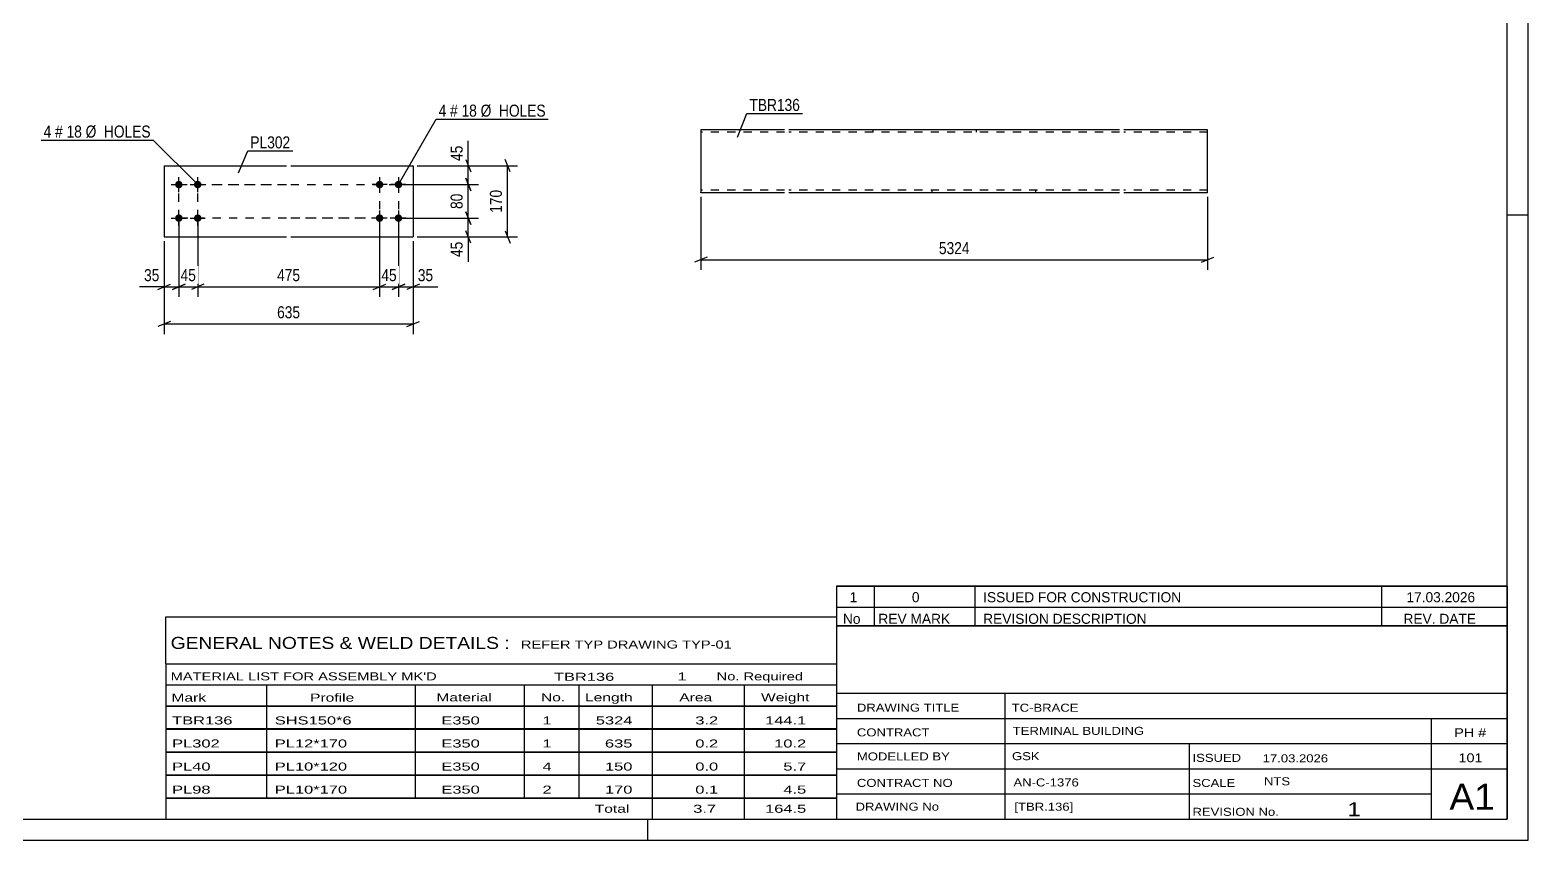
# Model space of a CAD drawing. Header units: millimetres. Extents: x 0 to 594, y 0 to 420.
# Drawn here: x 236.6 to 594, y 0 to 193.1 of the extents above; entities that cross this region are included whole.
import ezdxf

# ---------------------------------------------------------------- set-up
doc = ezdxf.new("R2010")
doc.units = ezdxf.units.MM
doc.linetypes.add('DXK_LINE_DOT2', pattern=[3.9198, 1.9599, -1.9599])
doc.styles.add('Arial Narrow', font='ARIALN.TTF', dxfattribs={"height": 0.2})

# ---------------------------------------------------------------- blocks, each defined once
blk = doc.blocks.new('Unknown-580575839-1131')
at = {"color": 5, "linetype": 'Continuous'}
for p, q in [((594, 0), (594, 420)), ((589, 5), (589, 415)), ((594, 149), (589, 149)), ((5, 5), (589, 5)), ((384, 0), (384, 5)), ((0, 0), (594, 0))]:
    blk.add_line(p, q, dxfattribs=at)
blk = doc.blocks.new('Part-580575839-3568 - 3567')
at = {"color": 2, "linetype": 'Continuous'}
for p, q in [((268.6, 160.78), (268.6, 143.78)), ((268.6, 160.78), (297.8, 160.78)), ((298.8, 160.78), (328, 160.78)), ((328, 160.78), (328, 143.78)), ((268.6, 143.78), (297.8, 143.78)), ((298.8, 143.78), (328, 143.78))]:
    blk.add_line(p, q, dxfattribs=at)
blk = doc.blocks.new('Bolt-580575839-3569 - 3567')
at = {"linetype": 'Continuous'}
for points in [[(320, 155.38, -1), (320, 157.18, -1)], [(324.5, 155.38, -1), (324.5, 157.18, -1)], [(320, 147.38, -1), (320, 149.18, -1)], [(324.5, 147.38, -1), (324.5, 149.18, -1)]]:
    blk.add_hatch(color=1, dxfattribs=at).paths.add_polyline_path(points)
at = {"color": 1, "linetype": 'Continuous'}
for p, q in [((320, 158.08), (320, 154.48)), ((324.5, 158.08), (324.5, 154.48)), ((321.8, 156.28), (318.2, 156.28)), ((326.3, 156.28), (322.7, 156.28)), ((321.8, 148.28), (318.2, 148.28)), ((320, 150.08), (320, 146.48)), ((326.3, 148.28), (322.7, 148.28)), ((324.5, 150.08), (324.5, 146.48))]:
    blk.add_line(p, q, dxfattribs=at)
blk = doc.blocks.new('Bolt-580575839-3570 - 3567')
at = {"linetype": 'Continuous'}
for points in [[(272.1, 157.18, -1), (272.1, 155.38, -1)], [(276.6, 157.18, -1), (276.6, 155.38, -1)], [(272.1, 149.18, -1), (272.1, 147.38, -1)], [(276.6, 149.18, -1), (276.6, 147.38, -1)]]:
    blk.add_hatch(color=1, dxfattribs=at).paths.add_polyline_path(points)
at = {"color": 1, "linetype": 'Continuous'}
for p, q in [((272.1, 154.48), (272.1, 158.08)), ((276.6, 154.48), (276.6, 158.08)), ((270.3, 156.28), (273.9, 156.28)), ((274.8, 156.28), (278.4, 156.28)), ((270.3, 148.28), (273.9, 148.28)), ((272.1, 146.48), (272.1, 150.08)), ((274.8, 148.28), (278.4, 148.28)), ((276.6, 146.48), (276.6, 150.08))]:
    blk.add_line(p, q, dxfattribs=at)
blk = doc.blocks.new('Part-580575839-2546 - 2538')
at = {"color": 2, "linetype": 'Continuous'}
for p, q in [((396.64, 169.34), (396.64, 154.43)), ((416.64, 169.34), (396.64, 169.34)), ((496.56, 169.34), (417.64, 169.34)), ((517.56, 169.34), (497.56, 169.34)), ((517.56, 154.34), (517.56, 169.34)), ((396.64, 154.34), (396.64, 154.43)), ((416.64, 154.34), (396.64, 154.34)), ((496.56, 154.34), (417.64, 154.34)), ((517.56, 154.34), (497.56, 154.34))]:
    blk.add_line(p, q, dxfattribs=at)
at = {"color": 7, "linetype": 'DXK_LINE_DOT2'}
for p, q in [((416.64, 168.74), (396.64, 168.74)), ((496.56, 168.74), (417.64, 168.74)), ((437.64, 169.34), (437.64, 168.74)), ((462.33, 169.34), (462.33, 168.74)), ((517.56, 168.74), (497.56, 168.74)), ((396.64, 154.94), (396.64, 154.98)), ((416.64, 154.94), (396.64, 154.94)), ((496.56, 154.94), (417.64, 154.94)), ((451.87, 154.34), (451.87, 154.94)), ((476.56, 154.34), (476.56, 154.94)), ((517.56, 154.94), (497.56, 154.94)), ((517.56, 154.94), (517.56, 154.98))]:
    blk.add_line(p, q, dxfattribs=at)
blk = doc.blocks.new('Rectangle-580575839-3741 - 3567')
at = {"color": 1, "linetype": 'DXK_LINE_DOT2'}
for p, q in [((272.1, 156.28), (297.8, 156.28)), ((272.1, 148.28), (272.1, 156.28)), ((298.8, 156.28), (324.5, 156.28)), ((324.5, 156.28), (324.5, 148.28)), ((297.8, 148.28), (272.1, 148.28)), ((324.5, 148.28), (298.8, 148.28))]:
    blk.add_line(p, q, dxfattribs=at)
blk = doc.blocks.new('Rectangle-580575839-3751 - 3567')
at = {"color": 1, "linetype": 'DXK_LINE_DOT2'}
for p, q in [((276.6, 156.28), (297.8, 156.28)), ((276.6, 148.28), (276.6, 156.28)), ((298.8, 156.28), (320, 156.28)), ((320, 156.28), (320, 148.28)), ((297.8, 148.28), (276.6, 148.28)), ((320, 148.28), (298.8, 148.28))]:
    blk.add_line(p, q, dxfattribs=at)
blk = doc.blocks.new('StraightDimension-580575839-3575 - 3567')
at = {"color": 7, "linetype": 'Continuous'}
for p, q in [((324.5, 147.28), (324.5, 129.5)), ((328, 142.78), (328, 129.5)), ((323, 131.3), (326, 132.5)), ((329.5, 132.5), (326.5, 131.3)), ((324.5, 131.9), (328, 131.9))]:
    blk.add_line(p, q, dxfattribs=at)
at = {"color": 0}
blk.add_wipeout([(333.38, 132.65), (333.38, 136.85), (328.52, 136.85), (328.52, 132.65)], dxfattribs=at)
at = {"color": 7, "linetype": 'Continuous'}
blk.add_line((328, 131.9), (333.9, 131.9), dxfattribs=at)
blk.add_line((328, 131.9), (333.9, 131.9), dxfattribs=at)
at = {"color": 3, "style": 'Arial Narrow'}
blk.add_text('35', height=2.863, dxfattribs=at).set_placement((329.12, 133.25))
blk = doc.blocks.new('StraightDimension-580575839-3576 - 3567')
at = {"color": 7, "linetype": 'Continuous'}
for p, q in [((320, 147.28), (320, 129.5)), ((324.5, 147.28), (324.5, 129.5)), ((318.5, 131.3), (321.5, 132.5)), ((326, 132.5), (323, 131.3)), ((320, 131.9), (324.5, 131.9))]:
    blk.add_line(p, q, dxfattribs=at)
at = {"color": 0}
blk.add_wipeout([(324.67, 132.65), (324.67, 136.85), (319.82, 136.85), (319.82, 132.65)], dxfattribs=at)
at = {"color": 3, "style": 'Arial Narrow'}
blk.add_text('45', height=2.863, dxfattribs=at).set_placement((320.42, 133.25))
blk = doc.blocks.new('StraightDimension-580575839-3577 - 3567')
at = {"color": 7, "linetype": 'Continuous'}
for p, q in [((276.6, 147.28), (276.6, 129.5)), ((320, 147.28), (320, 129.5)), ((278.1, 132.5), (275.1, 131.3)), ((318.5, 131.3), (321.5, 132.5)), ((276.6, 131.9), (320, 131.9))]:
    blk.add_line(p, q, dxfattribs=at)
at = {"color": 0}
blk.add_wipeout([(301.64, 132.65), (301.64, 136.85), (294.95, 136.85), (294.95, 132.65)], dxfattribs=at)
at = {"color": 3, "style": 'Arial Narrow'}
blk.add_text('475', height=2.863, dxfattribs=at).set_placement((295.55, 133.25))
blk = doc.blocks.new('StraightDimension-580575839-3578 - 3567')
at = {"color": 7, "linetype": 'Continuous'}
for p, q in [((272.1, 147.28), (272.1, 129.5)), ((276.6, 147.28), (276.6, 129.5)), ((270.6, 131.3), (273.6, 132.5)), ((278.1, 132.5), (275.1, 131.3)), ((272.1, 131.9), (276.6, 131.9))]:
    blk.add_line(p, q, dxfattribs=at)
at = {"color": 0}
blk.add_wipeout([(276.77, 132.65), (276.77, 136.85), (271.92, 136.85), (271.92, 132.65)], dxfattribs=at)
at = {"color": 3, "style": 'Arial Narrow'}
blk.add_text('45', height=2.863, dxfattribs=at).set_placement((272.52, 133.25))
blk = doc.blocks.new('StraightDimension-580575839-3718 - 3567')
at = {"color": 7, "linetype": 'Continuous'}
for p, q in [((340.56, 157.78), (341.76, 154.78)), ((325.5, 156.28), (343.56, 156.28)), ((341.16, 148.28), (341.16, 156.28)), ((325.5, 148.28), (343.56, 148.28)), ((341.76, 146.78), (340.56, 149.78))]:
    blk.add_line(p, q, dxfattribs=at)
at = {"color": 0}
blk.add_wipeout([(340.41, 154.71), (336.21, 154.71), (336.21, 149.86), (340.41, 149.86)], dxfattribs=at)
at = {"color": 3, "style": 'Arial Narrow'}
blk.add_text('80', height=2.863, rotation=90.0002, dxfattribs=at).set_placement((339.81, 150.46))
blk = doc.blocks.new('StraightDimension-580575839-3579 - 3567')
at = {"color": 7, "linetype": 'Continuous'}
for p, q in [((272.1, 147.28), (272.1, 129.5)), ((268.6, 142.78), (268.6, 129.5)), ((267.1, 131.3), (270.1, 132.5)), ((273.6, 132.5), (270.6, 131.3)), ((268.6, 131.9), (272.1, 131.9))]:
    blk.add_line(p, q, dxfattribs=at)
at = {"color": 0}
blk.add_wipeout([(268.07, 132.65), (268.07, 136.85), (263.21, 136.85), (263.21, 132.65)], dxfattribs=at)
at = {"color": 7, "linetype": 'Continuous'}
blk.add_line((268.6, 131.9), (262.69, 131.9), dxfattribs=at)
blk.add_line((268.6, 131.9), (262.69, 131.9), dxfattribs=at)
at = {"color": 3, "style": 'Arial Narrow'}
blk.add_text('35', height=2.863, dxfattribs=at).set_placement((263.81, 133.25))
blk = doc.blocks.new('StraightDimension-580575839-3595 - 3567')
at = {"color": 7, "linetype": 'Continuous'}
for p, q in [((268.6, 142.78), (268.6, 120.65)), ((328, 142.78), (328, 120.65)), ((270.1, 123.65), (267.1, 122.45)), ((268.6, 123.05), (328, 123.05)), ((326.5, 122.45), (329.5, 123.65))]:
    blk.add_line(p, q, dxfattribs=at)
at = {"color": 0}
blk.add_wipeout([(301.64, 123.8), (301.64, 128), (294.95, 128), (294.95, 123.8)], dxfattribs=at)
at = {"color": 3, "style": 'Arial Narrow'}
blk.add_text('635', height=2.863, dxfattribs=at).set_placement((295.55, 124.4))
blk = doc.blocks.new('StraightDimension-580575839-3615 - 3567')
at = {"color": 7, "linetype": 'Continuous'}
for p, q in [((351.13, 159.28), (349.93, 162.28)), ((329, 160.78), (352.93, 160.78)), ((350.53, 143.78), (350.53, 160.78)), ((329, 143.78), (352.93, 143.78)), ((349.93, 145.28), (351.13, 142.28))]:
    blk.add_line(p, q, dxfattribs=at)
at = {"color": 0}
blk.add_wipeout([(349.78, 155.63), (345.58, 155.63), (345.58, 148.94), (349.78, 148.94)], dxfattribs=at)
at = {"color": 3, "style": 'Arial Narrow'}
blk.add_text('170', height=2.863, rotation=90.0002, dxfattribs=at).set_placement((349.18, 149.54))
blk = doc.blocks.new('StraightDimension-580575839-3717 - 3567')
at = {"color": 7, "linetype": 'Continuous'}
for p, q in [((340.56, 162.28), (341.76, 159.28)), ((329, 160.78), (343.56, 160.78)), ((341.76, 154.78), (340.56, 157.78)), ((341.16, 156.28), (341.16, 160.78)), ((325.5, 156.28), (343.56, 156.28))]:
    blk.add_line(p, q, dxfattribs=at)
at = {"color": 0}
blk.add_wipeout([(340.41, 166.17), (336.21, 166.17), (336.21, 161.31), (340.41, 161.31)], dxfattribs=at)
at = {"color": 7, "linetype": 'Continuous'}
blk.add_line((341.16, 160.78), (341.16, 166.69), dxfattribs=at)
blk.add_line((341.16, 160.78), (341.16, 166.69), dxfattribs=at)
at = {"color": 3, "style": 'Arial Narrow'}
blk.add_text('45', height=2.863, rotation=90.0002, dxfattribs=at).set_placement((339.81, 161.91))
blk = doc.blocks.new('StraightDimension-580575839-3719 - 3567')
at = {"color": 7, "linetype": 'Continuous'}
for p, q in [((325.5, 148.28), (343.56, 148.28)), ((340.56, 149.78), (341.76, 146.78)), ((341.16, 143.78), (341.16, 148.28)), ((329, 143.78), (343.56, 143.78)), ((341.76, 142.28), (340.56, 145.28))]:
    blk.add_line(p, q, dxfattribs=at)
at = {"color": 0}
blk.add_wipeout([(340.41, 143.26), (336.21, 143.26), (336.21, 138.4), (340.41, 138.4)], dxfattribs=at)
at = {"color": 7, "linetype": 'Continuous'}
blk.add_line((341.16, 143.78), (341.16, 137.88), dxfattribs=at)
blk.add_line((341.16, 143.78), (341.16, 137.88), dxfattribs=at)
at = {"color": 3, "style": 'Arial Narrow'}
blk.add_text('45', height=2.863, rotation=90.0002, dxfattribs=at).set_placement((339.81, 139))
blk = doc.blocks.new('StraightDimension-580575839-2552 - 2538')
at = {"color": 7, "linetype": 'Continuous'}
for p, q in [((396.64, 153.34), (396.64, 135.94)), ((517.56, 153.34), (517.56, 135.94)), ((398.14, 138.94), (395.14, 137.74)), ((396.64, 138.34), (517.56, 138.34)), ((516.06, 137.74), (519.06, 138.94))]:
    blk.add_line(p, q, dxfattribs=at)
at = {"color": 0}
blk.add_wipeout([(461.36, 139.09), (461.36, 143.29), (452.85, 143.29), (452.85, 139.09)], dxfattribs=at)
at = {"color": 3, "style": 'Arial Narrow'}
blk.add_text('5324', height=2.863, dxfattribs=at).set_placement((453.45, 139.69))
blk = doc.blocks.new('Unknown-580575839-4506')
at = {"color": 7, "linetype": 'Continuous'}
for p, q in [((429, 51.05), (429, 5)), ((429, 51.05), (589, 51.05)), ((589, 51), (589, 5)), ((429, 35), (589, 35)), ((469.14, 35), (469.14, 5)), ((429, 29), (589, 29)), ((571, 5.05), (571, 29.05)), ((429, 23), (589, 23)), ((513.14, 23), (513.14, 5)), ((429, 17), (589, 17)), ((429, 11), (571, 11)), ((429, 5), (589, 5))]:
    blk.add_line(p, q, dxfattribs=at)
at = {"color": 7, "style": 'Arial Narrow'}
for s, height, width, p in [('DRAWING TITLE', 1.9089, 1.425378, (433.88, 30.61)), ('TC-BRACE', 1.909, 1.425378, (470.81, 30.59)), ('CONTRACT', 1.909, 1.425378, (433.88, 24.71)), ('TERMINAL BUILDING', 1.9089, 1.425378, (471.06, 25.07)), ('MODELLED BY', 1.9089, 1.425378, (433.88, 18.98)), ('GSK', 1.909, 1.425378, (470.88, 19.04)), ('ISSUED', 1.909, 1.425378, (513.94, 18.64)), ('17.03.2026', 1.909, 1.425378, (530.69, 18.52)), ('CONTRACT NO', 1.9089, 1.425378, (433.88, 12.66)), ('AN-C-1376', 1.909, 1.425378, (471.23, 12.78)), ('SCALE', 1.909, 1.425378, (513.94, 12.65)), ('A1', 6.204, 1.25, (575.24, 7.2)), ('DRAWING No', 1.909, 1.425378, (433.56, 7)), ('[TBR.136]', 1.909, 1.425378, (471.46, 6.99)), ('REVISION No.', 1.9089, 1.425378, (513.94, 5.77)), ('1', 3.34, 1.5, (550.91, 5.68))]:
    blk.add_text(s, height=height, dxfattribs=dict(at, width=width)).set_placement(p)
at = {"color": 7, "linetype": 'Continuous', "style": 'Arial Narrow'}
for s, height, width, p in [('PH #', 2.1, 1.42538, (576.4, 24.55)), ('101', 2.1, 1.42538, (577.41, 18.55)), ('NTS', 1.909, 1.425378, (531, 13.05))]:
    blk.add_text(s, height=height, dxfattribs=dict(at, width=width)).set_placement(p)
blk = doc.blocks.new('Unknown-580575839-4507')
at = {"color": 7, "linetype": 'Continuous'}
for p, q in [((429, 60.55), (589, 60.55)), ((589, 60.55), (429, 60.55)), ((429, 60.55), (429, 55.55)), ((438, 60.55), (438, 55.55)), ((462, 60.55), (462, 55.55)), ((559, 60.55), (559, 55.55)), ((589, 60.55), (589, 55.55)), ((429, 55.55), (589, 55.55)), ((429, 55.55), (429, 51.05)), ((429, 55.55), (589, 55.55)), ((438, 55.55), (438, 51.05)), ((462, 55.55), (462, 51.05)), ((559, 55.55), (559, 51.05)), ((589, 55.55), (589, 51.05)), ((589, 51.05), (429, 51.05))]:
    blk.add_line(p, q, dxfattribs=at)
at = {"color": 7, "linetype": 'Continuous', "style": 'Arial Narrow'}
for s, height, width, p in [('1', 2.39, 1.196471, (432.16, 56.7)), ('0', 2.39, 1.196471, (447, 56.7)), ('ISSUED FOR CONSTRUCTION', 2.3861, 1.196471, (464, 56.7)), ('17.03.2026', 2.386, 1.196471, (565, 56.7)), ('No', 2.386, 1.2, (430.54, 51.55)), ('REV MARK', 2.386, 1.2, (439, 51.55)), ('REVISION DESCRIPTION', 2.3861, 1.2, (464, 51.55)), ('REV. DATE', 2.386, 1.2, (564.28, 51.55))]:
    blk.add_text(s, height=height, dxfattribs=dict(at, width=width)).set_placement(p)
blk = doc.blocks.new('Unknown-580575839-4508')
at = {"color": 7, "linetype": 'Continuous'}
for p, q in [((269, 53.25), (429, 53.25)), ((269, 42), (269, 53.25)), ((429, 53.25), (429, 42)), ((269, 42), (429, 42)), ((269, 42), (269, 37)), ((429, 42), (429, 37)), ((269, 37), (429, 37)), ((269, 37), (269, 32)), ((293, 37), (293, 32)), ((328.5, 37), (328.5, 32)), ((354.5, 37), (354.5, 32)), ((367.5, 37), (367.5, 32)), ((385, 37), (385, 32)), ((407, 37), (407, 32)), ((429, 37), (429, 32)), ((269, 32), (429, 32)), ((269, 31.95), (269, 26.55)), ((269, 31.95), (429, 31.95)), ((293, 32), (293, 26.5)), ((328.5, 32), (328.5, 26.5)), ((354.5, 32), (354.5, 26.5)), ((367.5, 32), (367.5, 26.5)), ((385, 32), (385, 26.5)), ((407, 32), (407, 26.5)), ((429, 31.95), (429, 26.55)), ((269, 26.55), (429, 26.55)), ((269, 26.45), (269, 21.05)), ((269, 26.45), (429, 26.45)), ((293, 26.5), (293, 21)), ((328.5, 26.5), (328.5, 21)), ((354.5, 26.5), (354.5, 21)), ((367.5, 26.5), (367.5, 21)), ((385, 26.5), (385, 21)), ((407, 26.5), (407, 21)), ((429, 26.45), (429, 21.05)), ((269, 21.05), (429, 21.05)), ((269, 20.95), (269, 15.55)), ((269, 20.95), (429, 20.95)), ((293, 21), (293, 15.5)), ((328.5, 21), (328.5, 15.5)), ((354.5, 21), (354.5, 15.5)), ((367.5, 21), (367.5, 15.5)), ((385, 21), (385, 15.5)), ((407, 21), (407, 15.5)), ((429, 20.95), (429, 15.55)), ((269, 15.55), (429, 15.55)), ((269, 15.45), (269, 10.05)), ((269, 15.45), (429, 15.45)), ((293, 15.5), (293, 10)), ((328.5, 15.5), (328.5, 10)), ((354.5, 15.5), (354.5, 10)), ((367.5, 15.5), (367.5, 10)), ((385, 15.5), (385, 10)), ((407, 15.5), (407, 10)), ((429, 15.45), (429, 10.05)), ((269, 10.05), (429, 10.05)), ((269, 10), (429, 10)), ((269, 10), (269, 5)), ((385, 10), (385, 5)), ((407, 10), (407, 5)), ((429, 10), (429, 5)), ((269, 5), (429, 5))]:
    blk.add_line(p, q, dxfattribs=at)
at = {"color": 7, "style": 'Arial Narrow'}
for s, height, width, p in [('GENERAL NOTES & WELD DETAILS :', 2.8633, 1.4, (270.15, 45.56)), ('REFER TYP DRAWING TYP-01', 1.9089, 1.6, (353.7, 45.66)), ("MATERIAL LIST FOR ASSEMBLY MK'D", 1.9089, 1.6, (270.15, 38.06)), ('TBR136', 1.909, 1.794707, (361.59, 37.97)), ('1', 1.91, 1.794707, (391.08, 38.06)), ('No. Required', 1.9089, 1.6, (400.41, 38.06)), ('Mark', 1.909, 1.7, (270.34, 33)), ('Profile', 1.909, 1.7, (303.41, 33)), ('Material', 1.909, 1.7, (333.54, 33.06)), ('No.', 1.909, 1.7, (358.5, 33.06)), ('Length', 1.909, 1.7, (369, 33.06)), ('Area', 1.909, 1.7, (391.5, 33.06)), ('Weight', 1.909, 1.7, (411, 33.06))]:
    blk.add_text(s, height=height, dxfattribs=dict(at, width=width)).set_placement(p)
at = {"color": 7, "linetype": 'Continuous', "style": 'Arial Narrow'}
for s, height, width, p in [('TBR136', 1.909, 1.794707, (270.5, 27.56)), ('SHS150*6', 1.909, 1.794707, (295, 27.56)), ('E350', 1.909, 1.794707, (334.74, 27.56)), ('1', 1.91, 1.794707, (358.86, 27.56)), ('5324', 1.909, 1.794707, (371.58, 27.56)), ('3.2', 1.909, 1.794707, (395.32, 27.56)), ('144.1', 1.909, 1.794707, (411.96, 27.56)), ('PL302', 1.909, 1.794707, (270.5, 22.06)), ('PL12*170', 1.909, 1.794707, (295, 22.06)), ('E350', 1.909, 1.794707, (334.74, 22.06)), ('1', 1.91, 1.794707, (358.86, 22.06)), ('635', 1.909, 1.794707, (373.77, 22.06)), ('0.2', 1.909, 1.794707, (395.32, 22.06)), ('10.2', 1.909, 1.794707, (414.14, 22.06)), ('PL40', 1.909, 1.794707, (270.5, 16.56)), ('PL10*120', 1.909, 1.794707, (295, 16.56)), ('E350', 1.909, 1.794707, (334.74, 16.56)), ('4', 1.91, 1.794707, (358.86, 16.56)), ('150', 1.909, 1.794707, (373.77, 16.56)), ('0.0', 1.909, 1.794707, (395.32, 16.56)), ('5.7', 1.909, 1.794707, (416.33, 16.56)), ('PL98', 1.909, 1.794707, (270.5, 11.06)), ('PL10*170', 1.909, 1.794707, (295, 11.06)), ('E350', 1.909, 1.794707, (334.74, 11.06)), ('2', 1.91, 1.794707, (358.86, 11.06)), ('170', 1.909, 1.794707, (373.77, 11.06)), ('0.1', 1.909, 1.794707, (395.32, 11.06)), ('4.5', 1.909, 1.794707, (416.33, 11.06)), ('Total', 1.909, 1.7, (371.33, 6.5)), ('3.7', 1.909, 1.794707, (394.83, 6.5)), ('164.5', 1.909, 1.794707, (411.96, 6.5))]:
    blk.add_text(s, height=height, dxfattribs=dict(at, width=width)).set_placement(p)
blk = doc.blocks.new('Mark-580575839-3618 - 3567')
at = {"color": 0}
blk.add_wipeout([(298.68, 164.91), (298.68, 167.91), (289.17, 167.91), (289.17, 164.91)], dxfattribs=at)
blk.add_wipeout([(298.68, 164.91), (298.68, 167.91), (289.17, 167.91), (289.17, 164.91)], dxfattribs=at)
at = {"color": 30, "linetype": 'Continuous'}
for p, q in [((286.35, 159.07), (288.57, 164.31)), ((288.57, 164.31), (299.28, 164.31))]:
    blk.add_line(p, q, dxfattribs=at)
at = {"color": 3, "style": 'Arial Narrow'}
blk.add_text('PL302', height=2.863, dxfattribs=at).set_placement((289.17, 164.91))
blk = doc.blocks.new('Mark-580575839-3621 - 3567')
at = {"color": 0}
blk.add_wipeout([(335.92, 172.47), (335.92, 175.47), (334.1, 175.47), (334.1, 172.47)], dxfattribs=at)
blk.add_wipeout([(335.92, 172.47), (335.92, 175.47), (334.1, 175.47), (334.1, 172.47)], dxfattribs=at)
at = {"color": 7, "linetype": 'Continuous'}
blk.add_line((324.5, 156.28), (333.5, 171.87), dxfattribs=at)
at = {"color": 0}
blk.add_wipeout([(338.65, 172.47), (338.65, 175.47), (336.82, 175.47), (336.82, 172.47)], dxfattribs=at)
blk.add_wipeout([(338.65, 172.47), (338.65, 175.47), (336.82, 175.47), (336.82, 172.47)], dxfattribs=at)
at = {"color": 3, "style": 'Arial Narrow'}
blk.add_text('4', height=2.86, dxfattribs=at).set_placement((334.1, 172.47))
at = {"color": 0}
blk.add_wipeout([(343.21, 172.47), (343.21, 175.47), (339.55, 175.47), (339.55, 172.47)], dxfattribs=at)
blk.add_wipeout([(343.21, 172.47), (343.21, 175.47), (339.55, 175.47), (339.55, 172.47)], dxfattribs=at)
at = {"color": 3, "style": 'Arial Narrow'}
blk.add_text('#', height=2.86, dxfattribs=at).set_placement((336.82, 172.47))
at = {"color": 0}
blk.add_wipeout([(359.64, 172.47), (359.64, 175.47), (344.11, 175.47), (344.11, 172.47)], dxfattribs=at)
blk.add_wipeout([(359.64, 172.47), (359.64, 175.47), (344.11, 175.47), (344.11, 172.47)], dxfattribs=at)
at = {"color": 7, "linetype": 'Continuous'}
blk.add_line((333.5, 171.87), (360.24, 171.87), dxfattribs=at)
at = {"color": 3, "style": 'Arial Narrow'}
for s, p in [('18', (339.55, 172.47)), ('Ø  HOLES', (344.11, 172.47))]:
    blk.add_text(s, height=2.863, dxfattribs=at).set_placement(p)
blk = doc.blocks.new('Mark-580575839-3622 - 3567')
at = {"color": 0}
blk.add_wipeout([(241.68, 167.49), (241.68, 170.49), (239.85, 170.49), (239.85, 167.49)], dxfattribs=at)
blk.add_wipeout([(241.68, 167.49), (241.68, 170.49), (239.85, 170.49), (239.85, 167.49)], dxfattribs=at)
blk.add_wipeout([(244.41, 167.49), (244.41, 170.49), (242.58, 170.49), (242.58, 167.49)], dxfattribs=at)
blk.add_wipeout([(244.41, 167.49), (244.41, 170.49), (242.58, 170.49), (242.58, 167.49)], dxfattribs=at)
at = {"color": 3, "style": 'Arial Narrow'}
blk.add_text('4', height=2.86, dxfattribs=at).set_placement((239.85, 167.49))
at = {"color": 0}
blk.add_wipeout([(248.96, 167.49), (248.96, 170.49), (245.31, 170.49), (245.31, 167.49)], dxfattribs=at)
blk.add_wipeout([(248.96, 167.49), (248.96, 170.49), (245.31, 170.49), (245.31, 167.49)], dxfattribs=at)
at = {"color": 3, "style": 'Arial Narrow'}
blk.add_text('#', height=2.86, dxfattribs=at).set_placement((242.58, 167.49))
at = {"color": 0}
blk.add_wipeout([(265.39, 167.49), (265.39, 170.49), (249.86, 170.49), (249.86, 167.49)], dxfattribs=at)
blk.add_wipeout([(265.39, 167.49), (265.39, 170.49), (249.86, 170.49), (249.86, 167.49)], dxfattribs=at)
at = {"color": 7, "linetype": 'Continuous'}
for p in [(239.25, 166.89), (276.6, 156.28)]:
    blk.add_line(p, (265.99, 166.89), dxfattribs=at)
at = {"color": 3, "style": 'Arial Narrow'}
for s, p in [('18', (245.31, 167.49)), ('Ø  HOLES', (249.86, 167.49))]:
    blk.add_text(s, height=2.863, dxfattribs=at).set_placement(p)
blk = doc.blocks.new('Mark-580575839-2542 - 2538')
at = {"color": 0}
blk.add_wipeout([(420.3, 173.83), (420.3, 176.83), (408.24, 176.83), (408.24, 173.83)], dxfattribs=at)
blk.add_wipeout([(420.3, 173.83), (420.3, 176.83), (408.24, 176.83), (408.24, 173.83)], dxfattribs=at)
at = {"color": 30, "linetype": 'Continuous'}
for p, q in [((405.41, 167.58), (407.64, 173.23)), ((407.64, 173.23), (420.9, 173.23))]:
    blk.add_line(p, q, dxfattribs=at)
at = {"color": 3, "style": 'Arial Narrow'}
blk.add_text('TBR136', height=2.863, dxfattribs=at).set_placement((408.24, 173.83))

msp = doc.modelspace()

# ---------------------------------------------------------------- block references
for name in ['Unknown-580575839-1131', 'Part-580575839-2546 - 2538', 'Part-580575839-3568 - 3567', 'Bolt-580575839-3570 - 3567', 'Bolt-580575839-3569 - 3567', 'Rectangle-580575839-3741 - 3567', 'Rectangle-580575839-3751 - 3567', 'Unknown-580575839-4507', 'Unknown-580575839-4508', 'Unknown-580575839-4506']:
    msp.add_blockref(name, (0, 0))

# ---------------------------------------------------------------- next in the draw order: block references
for name in ['Mark-580575839-2542 - 2538', 'Mark-580575839-3622 - 3567', 'Mark-580575839-3618 - 3567', 'StraightDimension-580575839-2552 - 2538', 'StraightDimension-580575839-3575 - 3567']:
    msp.add_blockref(name, (0, 0))

# ---------------------------------------------------------------- next in the draw order: block references
msp.add_blockref('StraightDimension-580575839-3576 - 3567', (0, 0))

# ---------------------------------------------------------------- next in the draw order: block references
for name in ['StraightDimension-580575839-3718 - 3567', 'StraightDimension-580575839-3577 - 3567']:
    msp.add_blockref(name, (0, 0))

# ---------------------------------------------------------------- next in the draw order: block references
msp.add_blockref('StraightDimension-580575839-3578 - 3567', (0, 0))

# ---------------------------------------------------------------- next in the draw order: block references
msp.add_blockref('StraightDimension-580575839-3579 - 3567', (0, 0))

# ---------------------------------------------------------------- next in the draw order: block references
msp.add_blockref('StraightDimension-580575839-3595 - 3567', (0, 0))

# ---------------------------------------------------------------- next in the draw order: block references
msp.add_blockref('StraightDimension-580575839-3615 - 3567', (0, 0))

# ---------------------------------------------------------------- next in the draw order: block references
for name in ['StraightDimension-580575839-3717 - 3567', 'StraightDimension-580575839-3719 - 3567']:
    msp.add_blockref(name, (0, 0))

# ---------------------------------------------------------------- next in the draw order: block references
msp.add_blockref('Mark-580575839-3621 - 3567', (0, 0))

doc.saveas('drawing.dxf')
